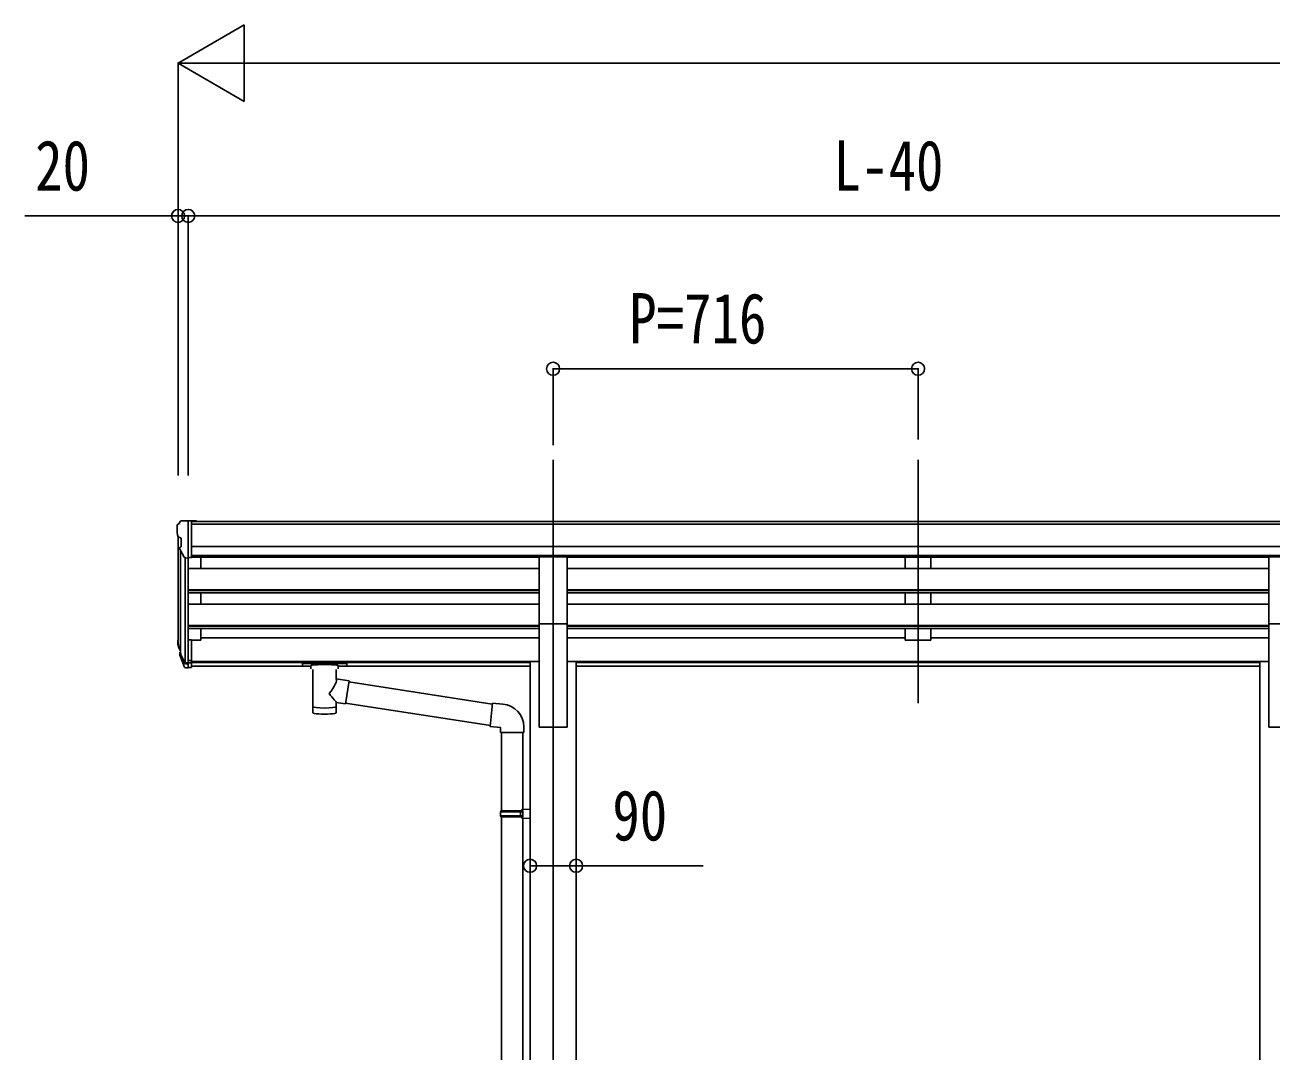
# Model space of a CAD drawing. Units: millimetres, scale not verified. Extents: x -12615 to 12615, y -8910 to 8910.
# Drawn here: x -7298 to -4853, y -4012 to -1998 of the extents above; entities that cross this region are included whole.
import ezdxf
from ezdxf.enums import TextEntityAlignment as Align

# ---------------------------------------------------------------- set-up
doc = ezdxf.new("R2010")
doc.units = ezdxf.units.MM
doc.header["$LTSCALE"] = 40
for name, color, linetype in [('0-3_YKK_12', 2, 'Continuous'), ('0-4_YKK_13', 4, 'Continuous'), ('0-5_YKK_A1', 4, 'Continuous'), ('0-6_YKK_D', 6, 'Continuous')]:
    doc.layers.add(name, color=color, linetype=linetype)
doc.styles.add('ＭＳ ゴシック', font='')
doc.styles.get('ＭＳ ゴシック').set_extended_font_data('MS Gothic')

msp = doc.modelspace()

# ---------------------------------------------------------------- linework, layer by layer
at = {"layer": '0-3_YKK_12'}
for p, q in [((-6261.57, -2851.98), (-6261.57, -3329.5)), ((-5545.57, -2851.98), (-5545.57, -3329.5)), ((-6261.57, -3282.81), (-6261.57, -5976.38))]:
    msp.add_line(p, q, dxfattribs=at)
at = {"layer": '0-4_YKK_13'}
for p, q in [((-6999.57, -2980.75), (-6999.57, -2981.38)), ((-6992.66, -2971.95), (-6996.73, -2977.76)), ((-6989.57, -2971.38), (-6991.9, -2971.52)), ((-6989.57, -2971.38), (-6971.07, -2971.38)), ((-6977.57, -3044.37), (-6977.57, -2971.38)), ((-6971.07, -2971.38), (-6961.07, -2971.47)), ((-6971.07, -3043.37), (-6971.07, -2971.38)), ((-6961.07, -2972.99), (-6961.07, -2971.47)), ((-6997.04, -3002.57), (-6991.72, -3005.64)), ((-6991.57, -3005.9), (-6991.57, -3022.17)), ((-6985.19, -3042.55), (-6994.2, -3026.96)), ((-6977.57, -3044.37), (-6982.78, -3044.05)), ((-6971.07, -3043.37), (-6977.57, -3043.37)), ((-6289.07, -3173.81), (-6289.07, -3042.01)), ((-6289.07, -3042.01), (-6234.07, -3042.01)), ((-6234.07, -3173.81), (-6234.07, -3042.01)), ((-4857.07, -3173.81), (-4857.07, -3042.01)), ((-4857.07, -3042.01), (-4802.07, -3042.01)), ((-6289.07, -3173.81), (-6234.07, -3173.81)), ((-4857.07, -3173.81), (-4802.07, -3173.81)), ((-6996.47, -3219.29), (-6992.6, -3227.24)), ((-6995.87, -3217.92), (-6992.6, -3224.98)), ((-6977.57, -3205.1), (-6977.57, -3259.88)), ((-6971.07, -3205.1), (-6977.57, -3205.1)), ((-6971.07, -3205.1), (-6971.07, -3259.14)), ((-6994.16, -3230.57), (-6993.82, -3234.97)), ((-6993.82, -3234.97), (-6985.01, -3258.52)), ((-6993.21, -3234.41), (-6985.01, -3250.59)), ((-6984, -3249.46), (-6991.76, -3234.05)), ((-6977.57, -3250.14), (-6982.7, -3250.14)), ((-6977.57, -3251.94), (-6982.41, -3251.94)), ((-6971.07, -3245.24), (-6977.57, -3245.24)), ((-6971.07, -3250.12), (-6977.57, -3250.12)), ((-6753.57, -3249.98), (-6753.57, -3255.74)), ((-6753.57, -3250.17), (-6753.57, -3251.72)), ((-6751.57, -3249.32), (-6668.57, -3249.32)), ((-6751.57, -3251.5), (-6668.57, -3251.5)), ((-6666.57, -3249.98), (-6666.57, -3255.74)), ((-6306.77, -5151.38), (-6306.77, -3247.38)), ((-6977.57, -3259.88), (-6982.41, -3259.88)), ((-6971.07, -3259.14), (-6977.57, -3259.14)), ((-6751.57, -3256.4), (-6737.07, -3256.4)), ((-6737.07, -3262.05), (-6737.07, -3255.5)), ((-6732.97, -3262.97), (-6732.99, -3348.41)), ((-6687.17, -3281.71), (-6687.17, -3262.97)), ((-6683.07, -3262.05), (-6683.07, -3255.5)), ((-6683.07, -3256.4), (-6668.57, -3256.4)), ((-6661.95, -3285.62), (-6687.17, -3281.71)), ((-6661.95, -3285.62), (-6668.97, -3330.88)), ((-6380.96, -3331.27), (-6662.26, -3287.63)), ((-6687.15, -3348.41), (-6687.17, -3327.74)), ((-6687.17, -3328.05), (-6668.97, -3330.88)), ((-6384.63, -3373.21), (-6668.7, -3329.14)), ((-6359.96, -3331.23), (-6380.79, -3329.41)), ((-6364.88, -3386.98), (-6318.88, -3386.98)), ((-6362.77, -3386.98), (-6362.77, -3540.45)), ((-6320.77, -3386.98), (-6320.77, -3537.89)), ((-6318.88, -3386.98), (-6318.88, -3376.06)), ((-6364.77, -3542.45), (-6363.77, -3540.45)), ((-6364.77, -3542.45), (-6320.77, -3542.45)), ((-6364.77, -3542.45), (-6364.77, -3550.45)), ((-6363.77, -3540.45), (-6320.77, -3540.45)), ((-6325.25, -3542.45), (-6325.68, -3540.45)), ((-6322.77, -3537.95), (-6306.77, -3537.48)), ((-6322.77, -3539.95), (-6322.77, -3537.95)), ((-6322.77, -3539.95), (-6320.77, -3539.95)), ((-6306.77, -3537.48), (-6306.77, -3555.42)), ((-6364.77, -3550.45), (-6320.77, -3550.45)), ((-6364.77, -3550.45), (-6363.77, -3552.45)), ((-6363.77, -3552.45), (-6320.77, -3552.45)), ((-6362.77, -3552.45), (-6362.77, -4316.33)), ((-6322.77, -3554.95), (-6322.77, -3552.95)), ((-6322.77, -3554.95), (-6306.77, -3555.42)), ((-6320.77, -3555.01), (-6320.77, -4313.77))]:
    msp.add_line(p, q, dxfattribs=at)
for points in [[(-6753.57, -3249.98), (-6753.53, -3249.79), (-6753.45, -3249.65), (-6753.35, -3249.56), (-6753.25, -3249.5), (-6753.13, -3249.45), (-6752.84, -3249.39), (-6752.35, -3249.34), (-6751.8, -3249.32), (-6751.57, -3249.32)], [(-6668.57, -3249.32), (-6668.22, -3249.32), (-6667.69, -3249.35), (-6667.24, -3249.4), (-6666.93, -3249.48), (-6666.76, -3249.58), (-6666.64, -3249.71), (-6666.58, -3249.89), (-6666.57, -3249.98)], [(-6753.57, -3255.74), (-6753.53, -3255.94), (-6753.45, -3256.07), (-6753.35, -3256.17), (-6753.25, -3256.23), (-6753.13, -3256.27), (-6752.84, -3256.33), (-6752.35, -3256.38), (-6751.8, -3256.4), (-6751.57, -3256.4)], [(-6668.57, -3256.4), (-6668.22, -3256.4), (-6667.69, -3256.37), (-6667.24, -3256.32), (-6666.93, -3256.25), (-6666.76, -3256.15), (-6666.64, -3256.01), (-6666.58, -3255.83), (-6666.57, -3255.74)], [(-6380.79, -3329.41), (-6384.8, -3375.24), (-6364.88, -3376.98), (-6364.88, -3386.98)], [(-6325.25, -3542.45), (-6325.25, -3550.45), (-6325.68, -3552.45)], [(-6322.77, -3552.95), (-6320.77, -3552.95), (-6320.77, -3539.95)]]:
    msp.add_lwpolyline(points, dxfattribs=at)
for centre, radius, start, end in [((-6996.57, -2980.75), 3, 93, 180), ((-6797.57, -2981.38), 202, 180, 184.94904), ((-6991.84, -2972.52), 1, 93.5, 145), ((-6992.66, -2998.19), 6.18, 185.7035, 224.99897), ((-6991.87, -3005.9), 0.3, 0, 60), ((-6991.6, -3025.46), 3, 94.7167, 210), ((-6991.87, -3022.17), 0.3, 274.7167, 0), ((-6982.6, -3041.05), 3, 210, 266.5), ((-6968.39, -3210.18), 29.53, 186.50806, 197.98144), ((-6966.98, -3208.42), 30.41, 187.1552, 198.19734), ((-6363.88, -3376.06), 45, 0, 85)]:
    msp.add_arc(centre, radius, start, end, dxfattribs=at)
for centre, major_axis, ratio, start_param, end_param in [((-6908.92, -3210.61), (-89.06, 1.43), 0.57596, 6.1962358, 6.3678173), ((-6909.71, -3203.93), (87.93, 4.42), 0.541684, 3.0659337, 3.2228513), ((-6992.86, -3230.57), (1.3, 0), 0.90356, 1.3700892, 3.347195), ((-6906.94, -3214.38), (-89.07, 0), 0.90356, 0.2056023, 0.2515348), ((-6907.65, -3210.51), (-88.05, 0), 0.90356, 0.2662965, 0.3003836), ((-6982.41, -3249.23), (-3, 0), 0.90356, 0.5235988, 1.5707963), ((-6982.7, -3248.78), (-1.5, 0), 0.90356, 0.5235988, 1.5707963), ((-6751.57, -3251.72), (2, 0), 0.109601, 1.5707963, 3.1415927), ((-6668.57, -3251.72), (2, 0), 0.109601, 0, 1.5707963), ((-6982.41, -3257.17), (3, 0), 0.90356, 3.6651914, 4.712389), ((-6710.07, -3255.5), (27, 0), 0.070066, 6.2831853, 9.424778), ((-6699.07, -3259.48), (16, 0), 0.361356, 6.2636979, 6.2831853), ((-6710.07, -3308.25), (-22.81, -26.62), 0.234429, 1.6855472, 3.1268519), ((-6707.52, -3305.61), (20.32, -22.25), 0.045535, 0.0389954, 1.3075346), ((-6710.07, -3348.41), (22.92, 0), 0.101955, 3.1415499, 6.2833984), ((-6710.07, -3335.97), (22.91, 0), 0.122865, 3.1415927, 6.2831853)]:
    msp.add_ellipse(centre, major_axis=major_axis, ratio=ratio, start_param=start_param, end_param=end_param, dxfattribs=at)
at = {"layer": '0-5_YKK_A1'}
for p, q in [((-4130.07, -2972.99), (-6971.07, -2972.99)), ((-4130.07, -2978.2), (-6971.07, -2978.2)), ((-6997.57, -3001.96), (-6997.57, -3204.74)), ((-6992.6, -3029.73), (-6992.6, -3231.45)), ((-6977.57, -3012.49), (-6977.57, -3205.1)), ((-4120.07, -3021.73), (-6971.07, -3021.73)), ((-6983.57, -3043.89), (-6983.58, -3249.88)), ((-4120.07, -3039.59), (-6971.07, -3039.59)), ((-6289.07, -3042.83), (-6971.07, -3042.83)), ((-6952.57, -3042.83), (-6952.57, -3064.9)), ((-4857.07, -3042.83), (-6234.07, -3042.83)), ((-5570.57, -3042.93), (-5570.57, -3064.8)), ((-5520.57, -3042.93), (-5520.57, -3064.8)), ((-6977.57, -3064.9), (-6289.07, -3064.9)), ((-4857.07, -3064.9), (-6234.07, -3064.9)), ((-5520.57, -3064.8), (-5570.57, -3064.8)), ((-6977.57, -3106.78), (-6289.07, -3106.78)), ((-6977.57, -3108.27), (-6289.07, -3108.27)), ((-6977.57, -3112.59), (-6289.07, -3112.59)), ((-6952.57, -3112.59), (-6952.57, -3135)), ((-4857.07, -3106.78), (-6234.07, -3106.78)), ((-4857.07, -3108.27), (-6234.07, -3108.27)), ((-4857.07, -3112.59), (-6234.07, -3112.59)), ((-5570.57, -3112.59), (-5570.57, -3134.9)), ((-5520.57, -3134.9), (-5520.57, -3112.59)), ((-6977.57, -3135), (-6289.07, -3135)), ((-4857.07, -3135), (-6234.07, -3135)), ((-5520.57, -3134.9), (-5570.57, -3134.9)), ((-6977.57, -3176.88), (-6289.07, -3176.88)), ((-6977.57, -3178.38), (-6289.07, -3178.38)), ((-6289.07, -3173.81), (-6289.07, -3376.38)), ((-6234.07, -3173.81), (-6234.07, -3376.38)), ((-4857.07, -3176.88), (-6234.07, -3176.88)), ((-4857.07, -3178.38), (-6234.07, -3178.38)), ((-4857.07, -3173.81), (-4857.07, -3376.38)), ((-6977.57, -3182.69), (-6289.07, -3182.69)), ((-6952.57, -3182.69), (-6952.57, -3205.74)), ((-6952.57, -3200.79), (-6289.07, -3200.79)), ((-4857.07, -3182.69), (-6234.07, -3182.69)), ((-5570.57, -3200.79), (-6234.07, -3200.79)), ((-5570.57, -3182.69), (-5570.57, -3205.74)), ((-5520.57, -3182.69), (-5520.57, -3205.74)), ((-4857.07, -3200.79), (-5520.57, -3200.79)), ((-6952.57, -3205.74), (-6971.07, -3205.74)), ((-5520.57, -3205.74), (-5570.57, -3205.74)), ((-6971.07, -3247.81), (-6306.77, -3247.81)), ((-6971.07, -3249.21), (-6306.77, -3249.21)), ((-6306.77, -3247.38), (-6289.07, -3247.38)), ((-6216.37, -3247.38), (-6234.07, -3247.38)), ((-6216.37, -3247.38), (-6216.37, -5151.38)), ((-4874.77, -3247.81), (-6216.37, -3247.81)), ((-4874.77, -3249.21), (-6216.37, -3249.21)), ((-4874.77, -3247.38), (-4874.77, -5151.38)), ((-4874.77, -3247.38), (-4857.07, -3247.38)), ((-6737.07, -3256.89), (-6971.07, -3256.89)), ((-6306.77, -3256.89), (-6683.07, -3256.89)), ((-4874.77, -3256.89), (-6216.37, -3256.89)), ((-6289.07, -3376.38), (-6234.07, -3376.38)), ((-4857.07, -3376.38), (-4802.07, -3376.38))]:
    msp.add_line(p, q, dxfattribs=at)
at = {"layer": '0-6_YKK_D'}
for p, q in [((-6997.57, -2072.99), (-6867.67, -1997.99)), ((-6867.67, -2147.99), (-6867.67, -1997.99)), ((-6997.57, -2882.56), (-6997.57, -2071.99)), ((-6997.57, -2072.99), (-6867.67, -2147.99)), ((-6997.57, -2072.99), (-6737.76, -2072.99)), ((-6847.57, -2072.99), (-1379.57, -2072.99)), ((-6997.57, -2372.99), (-7297.97, -2372.99)), ((-6997.57, -2881.56), (-6997.57, -2371.99)), ((-6977.57, -2372.99), (-6997.57, -2372.99)), ((-6977.57, -2882.56), (-6977.57, -2371.99)), ((-6977.57, -2882.56), (-6977.57, -2371.99)), ((-6977.57, -2372.99), (-4113.57, -2372.99)), ((-6977.57, -2372.99), (-6926.57, -2372.99)), ((-6261.57, -2823.09), (-6261.57, -2671.99)), ((-6261.57, -2672.99), (-5545.57, -2672.99)), ((-5545.57, -2811.95), (-5545.57, -2671.99))]:
    msp.add_line(p, q, dxfattribs=at)
msp.add_lwpolyline([(-6306.77, -3648.54), (-6216.37, -3648.54), (-5966.97, -3648.54)], dxfattribs=at)
for centre in [(-6997.57, -2372.99), (-6977.57, -2372.99), (-6977.57, -2372.99), (-6261.57, -2672.99), (-5545.57, -2672.99), (-6306.77, -3648.54), (-6216.37, -3648.54)]:
    msp.add_circle(centre, 12.75, dxfattribs=at)

# ---------------------------------------------------------------- texts
at = {"layer": '0-6_YKK_D', "style": 'ＭＳ ゴシック', "width": 0.8}
for s, p in [('L-40', (-5711.17, -2352.99)), ('20', (-7277.97, -2352.99)), ('P=716', (-6112.37, -2652.99)), ('90', (-6145.37, -3628.54))]:
    msp.add_text(s, height=98.97, dxfattribs=at).set_placement(p, align=Align.BOTTOM_LEFT)

doc.saveas('drawing.dxf')
